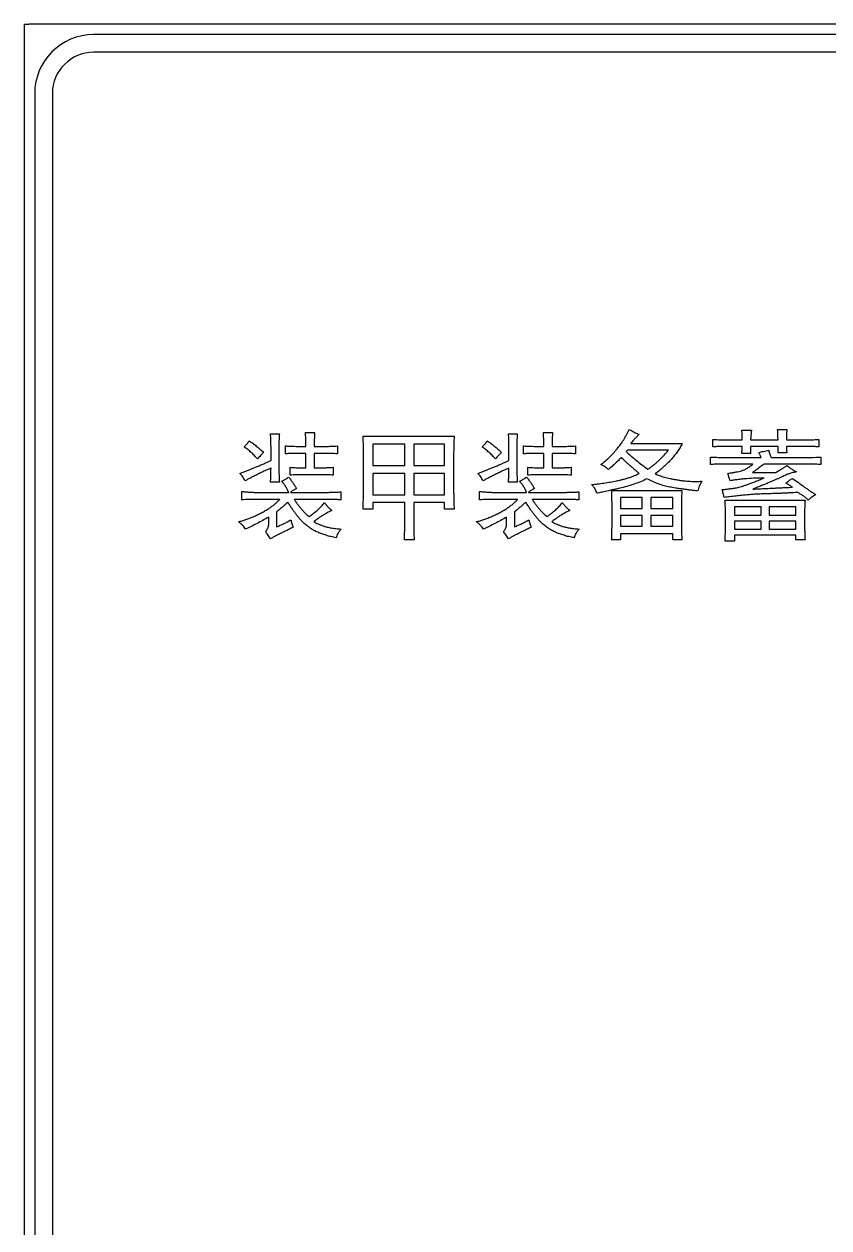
# Model space of a CAD drawing. Header units: millimetres. Extents: x 1359 to 3697, y -340 to 585.
# Drawn here: x 2707.5 to 2844.2, y 154.3 to 358.8 of the extents above; entities that cross this region are included whole.
import ezdxf

# ---------------------------------------------------------------- set-up
doc = ezdxf.new("R2010")
doc.units = ezdxf.units.MM

msp = doc.modelspace()

# ---------------------------------------------------------------- linework, layer by layer
at = {"color": 7, "linetype": 'Continuous', "lineweight": 25}
for p, q in [((2707.51, 358.83), (2707.51, -206.17)), ((2707.51, 358.83), (2708.31, 358.83)), ((3166.64, 358.83), (2708.38, 358.83))]:
    msp.add_line(p, q, dxfattribs=at)
at = {"color": 1, "linetype": 'Continuous', "lineweight": 25}
for p, q in [((3155.71, 357.03), (2719.31, 357.03)), ((3155.71, 354.03), (2719.31, 354.03)), ((2709.31, 347.03), (2709.31, -194.37)), ((2712.31, 347.03), (2712.31, -194.37)), ((2749.38, 289.2), (2750.88, 289.2)), ((2755.3, 289.44), (2756.88, 289.44)), ((2765.09, 288.81), (2780.56, 288.81)), ((2789.8, 289.2), (2791.3, 289.2)), ((2795.72, 289.44), (2797.3, 289.44)), ((2811.98, 289.13), (2811.35, 288.49)), ((2829.43, 289.84), (2831.09, 289.84)), ((2835.51, 289.92), (2837.09, 289.92)), ((2749.46, 284.7), (2749.46, 286.99)), ((2750.8, 286.99), (2750.8, 283.28)), ((2751.9, 285.81), (2751.9, 287.15)), ((2754.27, 287.07), (2755.38, 287.07)), ((2756.8, 287.07), (2758.85, 287.07)), ((2760.74, 287.15), (2760.74, 285.81)), ((2772.19, 287.47), (2766.74, 287.47)), ((2766.74, 287.47), (2766.74, 283.84)), ((2772.19, 283.84), (2772.19, 287.47)), ((2778.9, 287.47), (2773.69, 287.47)), ((2773.69, 287.47), (2773.69, 283.84)), ((2778.9, 283.84), (2778.9, 287.47)), ((2789.88, 284.7), (2789.88, 286.99)), ((2791.22, 286.99), (2791.22, 283.28)), ((2792.32, 285.81), (2792.32, 287.15)), ((2794.69, 287.07), (2795.8, 287.07)), ((2797.22, 287.07), (2799.27, 287.07)), ((2801.17, 287.15), (2801.17, 285.81)), ((2810.01, 286.44), (2809.77, 286.2)), ((2816.96, 286.44), (2810.01, 286.44)), ((2810.56, 287.55), (2819.32, 287.55)), ((2824.53, 286.99), (2824.53, 288.26)), ((2826.9, 288.18), (2829.51, 288.18)), ((2829.51, 287.07), (2826.9, 287.07)), ((2830.93, 288.18), (2835.59, 288.18)), ((2835.59, 287.07), (2830.93, 287.07)), ((2830.93, 287.07), (2830.93, 285.89)), ((2835.59, 285.97), (2835.59, 287.07)), ((2837.01, 288.18), (2840.17, 288.18)), ((2840.17, 287.07), (2837.01, 287.07)), ((2842.53, 288.26), (2842.53, 286.99)), ((2755.38, 285.89), (2754.27, 285.89)), ((2755.38, 283.44), (2755.38, 285.89)), ((2756.8, 285.89), (2756.8, 283.44)), ((2758.85, 285.89), (2756.8, 285.89)), ((2765.17, 279.73), (2765.17, 286.2)), ((2780.48, 286.05), (2780.48, 279.57)), ((2795.8, 285.89), (2794.69, 285.89)), ((2795.8, 283.44), (2795.8, 285.89)), ((2797.22, 285.89), (2797.22, 283.44)), ((2799.27, 285.89), (2797.22, 285.89)), ((2824.14, 283.99), (2824.14, 285.26)), ((2827.61, 285.18), (2832.74, 285.18)), ((2830.93, 285.89), (2829.43, 285.89)), ((2834.4, 285.18), (2839.46, 285.18)), ((2837.09, 285.97), (2835.59, 285.97)), ((2842.85, 285.26), (2842.85, 283.99)), ((2752.69, 282.18), (2752.69, 283.52)), ((2754.51, 283.44), (2755.38, 283.44)), ((2756.8, 283.44), (2758.3, 283.44)), ((2760.03, 283.52), (2760.03, 282.18)), ((2766.74, 283.84), (2772.19, 283.84)), ((2772.19, 282.49), (2766.74, 282.49)), ((2766.74, 282.49), (2766.74, 278.86)), ((2772.19, 278.86), (2772.19, 282.49)), ((2773.69, 283.84), (2778.9, 283.84)), ((2778.9, 282.49), (2773.69, 282.49)), ((2773.69, 282.49), (2773.69, 278.86)), ((2778.9, 278.86), (2778.9, 282.49)), ((2793.11, 282.18), (2793.11, 283.52)), ((2794.93, 283.44), (2795.8, 283.44)), ((2797.22, 283.44), (2798.72, 283.44)), ((2800.46, 283.52), (2800.46, 282.18)), ((2831.32, 284.07), (2827.61, 284.07)), ((2831.24, 282.65), (2835.19, 282.65)), ((2839.53, 284.07), (2833.22, 284.07)), ((2750.88, 280.99), (2749.38, 280.99)), ((2758.3, 282.26), (2754.67, 282.26)), ((2791.3, 280.99), (2789.8, 280.99)), ((2798.72, 282.26), (2795.09, 282.26)), ((2744.48, 277.99), (2744.48, 279.42)), ((2747.09, 279.26), (2752.46, 279.26)), ((2752.77, 279.26), (2758.61, 279.26)), ((2761.3, 279.34), (2761.3, 277.99)), ((2766.74, 278.86), (2772.19, 278.86)), ((2773.69, 278.86), (2778.9, 278.86)), ((2784.9, 277.99), (2784.9, 279.42)), ((2787.51, 279.26), (2792.88, 279.26)), ((2793.19, 279.26), (2799.03, 279.26)), ((2801.72, 279.34), (2801.72, 277.99)), ((2807.32, 279.57), (2819.24, 279.57)), ((2812.53, 278.39), (2808.82, 278.39)), ((2808.82, 278.39), (2808.82, 276.49)), ((2812.53, 276.49), (2812.53, 278.39)), ((2817.74, 278.39), (2813.96, 278.39)), ((2813.96, 278.39), (2813.96, 276.49)), ((2817.74, 276.49), (2817.74, 278.39)), ((2750.96, 278.07), (2747.09, 278.07)), ((2758.61, 278.07), (2753.4, 278.07)), ((2766.74, 276.42), (2765.09, 276.42)), ((2772.19, 277.52), (2766.74, 277.52)), ((2766.74, 277.52), (2766.74, 276.42)), ((2772.19, 274.36), (2772.19, 277.52)), ((2778.9, 277.52), (2773.69, 277.52)), ((2773.69, 277.52), (2773.69, 274.36)), ((2778.9, 276.42), (2778.9, 277.52)), ((2780.56, 276.42), (2778.9, 276.42)), ((2791.38, 278.07), (2787.51, 278.07)), ((2799.03, 278.07), (2793.82, 278.07)), ((2808.82, 276.49), (2812.53, 276.49)), ((2813.96, 276.49), (2817.74, 276.49)), ((2826.59, 277.92), (2840.17, 277.92)), ((2832.74, 276.81), (2828.17, 276.81)), ((2828.17, 276.81), (2828.17, 275.39)), ((2832.74, 275.39), (2832.74, 276.81)), ((2838.59, 276.81), (2834.09, 276.81)), ((2834.09, 276.81), (2834.09, 275.39)), ((2838.59, 275.39), (2838.59, 276.81)), ((2749.06, 273.73), (2749.06, 275.07)), ((2750.4, 275.94), (2750.4, 273.42)), ((2789.48, 273.73), (2789.48, 275.07)), ((2790.82, 275.94), (2790.82, 273.42)), ((2812.53, 275.31), (2808.82, 275.31)), ((2808.82, 275.31), (2808.82, 273.49)), ((2812.53, 273.49), (2812.53, 275.31)), ((2817.74, 275.31), (2813.96, 275.31)), ((2813.96, 275.31), (2813.96, 273.49)), ((2817.74, 273.49), (2817.74, 275.31)), ((2828.17, 275.39), (2832.74, 275.39)), ((2832.74, 274.36), (2828.17, 274.36)), ((2828.17, 274.36), (2828.17, 273.02)), ((2832.74, 273.02), (2832.74, 274.36)), ((2834.09, 275.39), (2838.59, 275.39)), ((2838.59, 274.36), (2834.09, 274.36)), ((2834.09, 274.36), (2834.09, 273.02)), ((2838.59, 273.02), (2838.59, 274.36)), ((2808.82, 273.49), (2812.53, 273.49)), ((2817.74, 272.23), (2808.82, 272.23)), ((2808.82, 272.23), (2808.82, 271.2)), ((2813.96, 273.49), (2817.74, 273.49)), ((2817.74, 271.2), (2817.74, 272.23)), ((2828.17, 273.02), (2832.74, 273.02)), ((2834.09, 273.02), (2838.59, 273.02)), ((2773.77, 271.2), (2772.11, 271.2)), ((2808.82, 271.2), (2807.32, 271.2)), ((2819.24, 271.2), (2817.74, 271.2)), ((2828.17, 270.97), (2826.59, 270.97)), ((2838.59, 271.99), (2828.17, 271.99)), ((2828.17, 271.99), (2828.17, 270.97)), ((2838.59, 271.2), (2838.59, 271.99)), ((2840.17, 271.2), (2838.59, 271.2))]:
    msp.add_line(p, q, dxfattribs=at)
for radius in [10, 7]:
    msp.add_arc((2719.31, 347.03), radius, 90, 180, dxfattribs=at)
for points, knots in [([(2749.46, 286.99), (2749.45, 287.19), (2749.45, 287.57), (2749.44, 288.13), (2749.41, 288.68), (2749.39, 289.03), (2749.38, 289.2)], [0, 0, 0, 0, 0.263015, 0.518172, 0.7629, 1, 1, 1, 1]), ([(2750.88, 289.2), (2750.86, 289.05), (2750.84, 288.72), (2750.82, 288.2), (2750.8, 287.62), (2750.8, 287.21), (2750.8, 286.99)], [0, 0, 0, 0, 0.21072, 0.446188, 0.710575, 1, 1, 1, 1]), ([(2755.38, 287.07), (2755.38, 287.29), (2755.37, 287.71), (2755.36, 288.32), (2755.34, 288.9), (2755.31, 289.26), (2755.3, 289.44)], [0, 0, 0, 0, 0.275107, 0.533006, 0.774995, 1, 1, 1, 1]), ([(2756.88, 289.44), (2756.87, 289.39), (2756.86, 289.29), (2756.84, 289.1), (2756.83, 288.87), (2756.82, 288.6), (2756.81, 288.28), (2756.8, 287.92), (2756.8, 287.51), (2756.8, 287.22), (2756.8, 287.07)], [0, 0, 0, 0, 0.059653, 0.137694, 0.235239, 0.35003, 0.484497, 0.63743, 0.810092, 1, 1, 1, 1]), ([(2765.17, 286.2), (2765.16, 286.65), (2765.16, 287.51), (2765.11, 288.38), (2765.09, 288.81)], [0, 0, 0, 0, 0.507066, 1, 1, 1, 1]), ([(2780.56, 288.81), (2780.54, 288.34), (2780.49, 287.42), (2780.49, 286.5), (2780.48, 286.05)], [0, 0, 0, 0, 0.507068, 1, 1, 1, 1]), ([(2789.88, 286.99), (2789.88, 287.19), (2789.87, 287.57), (2789.86, 288.13), (2789.84, 288.68), (2789.81, 289.03), (2789.8, 289.2)], [0, 0, 0, 0, 0.263015, 0.518172, 0.7629, 1, 1, 1, 1]), ([(2791.3, 289.2), (2791.28, 289.05), (2791.26, 288.72), (2791.24, 288.2), (2791.22, 287.62), (2791.22, 287.21), (2791.22, 286.99)], [0, 0, 0, 0, 0.21072, 0.446188, 0.710575, 1, 1, 1, 1]), ([(2795.8, 287.07), (2795.8, 287.29), (2795.79, 287.71), (2795.78, 288.32), (2795.76, 288.9), (2795.73, 289.26), (2795.72, 289.44)], [0, 0, 0, 0, 0.275107, 0.533006, 0.774995, 1, 1, 1, 1]), ([(2797.3, 289.44), (2797.29, 289.39), (2797.28, 289.29), (2797.26, 289.1), (2797.25, 288.87), (2797.24, 288.6), (2797.23, 288.28), (2797.22, 287.92), (2797.22, 287.51), (2797.22, 287.22), (2797.22, 287.07)], [0, 0, 0, 0, 0.059653, 0.137694, 0.235239, 0.35003, 0.484497, 0.63743, 0.810092, 1, 1, 1, 1]), ([(2805.51, 283.99), (2805.76, 284.19), (2806.26, 284.59), (2806.97, 285.24), (2807.63, 285.93), (2808.26, 286.65), (2808.84, 287.41), (2809.38, 288.21), (2809.88, 289.04), (2810.17, 289.62), (2810.32, 289.92)], [0, 0, 0, 0, 0.12549, 0.249935, 0.37373, 0.497578, 0.621905, 0.746601, 0.872612, 1, 1, 1, 1]), ([(2810.32, 289.92), (2810.46, 289.84), (2810.72, 289.68), (2811.13, 289.48), (2811.55, 289.29), (2811.84, 289.18), (2811.98, 289.13)], [0, 0, 0, 0, 0.250666, 0.499546, 0.749308, 1, 1, 1, 1]), ([(2811.35, 288.49), (2811.3, 288.44), (2811.2, 288.33), (2811.02, 288.12), (2810.8, 287.85), (2810.65, 287.65), (2810.56, 287.55)], [0, 0, 0, 0, 0.164377, 0.384439, 0.664272, 1, 1, 1, 1]), ([(2829.51, 288.18), (2829.51, 288.3), (2829.5, 288.56), (2829.49, 288.96), (2829.47, 289.39), (2829.44, 289.68), (2829.43, 289.84)], [0, 0, 0, 0, 0.223705, 0.463395, 0.722679, 1, 1, 1, 1]), ([(2831.09, 289.84), (2831.07, 289.74), (2831.05, 289.56), (2831.02, 289.3), (2830.99, 289.06), (2830.97, 288.84), (2830.95, 288.64), (2830.94, 288.47), (2830.93, 288.31), (2830.93, 288.22), (2830.93, 288.18)], [0, 0, 0, 0, 0.1717274, 0.3308254, 0.477319, 0.6079232, 0.7258149, 0.8314616, 0.9227734, 1, 1, 1, 1]), ([(2835.59, 288.18), (2835.59, 288.3), (2835.58, 288.57), (2835.57, 288.98), (2835.54, 289.43), (2835.52, 289.75), (2835.51, 289.92)], [0, 0, 0, 0, 0.215248, 0.454158, 0.715125, 1, 1, 1, 1]), ([(2837.09, 289.92), (2837.07, 289.73), (2837.05, 289.39), (2837.03, 288.92), (2837.01, 288.52), (2837.01, 288.28), (2837.01, 288.18)], [0, 0, 0, 0, 0.318453, 0.591196, 0.818361, 1, 1, 1, 1]), ([(2744.88, 286.99), (2744.98, 287.08), (2745.16, 287.25), (2745.4, 287.51), (2745.6, 287.76), (2745.7, 287.94), (2745.74, 288.02)], [0, 0, 0, 0, 0.295351, 0.557083, 0.791542, 1, 1, 1, 1]), ([(2747.17, 284.94), (2746.99, 285.13), (2746.65, 285.52), (2746.09, 286.05), (2745.5, 286.55), (2745.08, 286.85), (2744.88, 286.99)], [0, 0, 0, 0, 0.253046, 0.502597, 0.751675, 1, 1, 1, 1]), ([(2745.74, 288.02), (2745.95, 287.88), (2746.36, 287.6), (2746.96, 287.13), (2747.58, 286.61), (2747.99, 286.24), (2748.19, 286.05)], [0, 0, 0, 0, 0.231443, 0.475801, 0.731659, 1, 1, 1, 1]), ([(2751.9, 287.15), (2752.12, 287.14), (2752.54, 287.12), (2753.15, 287.09), (2753.73, 287.08), (2754.09, 287.07), (2754.27, 287.07)], [0, 0, 0, 0, 0.27552, 0.533558, 0.775448, 1, 1, 1, 1]), ([(2758.85, 287.07), (2758.98, 287.07), (2759.25, 287.08), (2759.7, 287.09), (2760.2, 287.12), (2760.56, 287.14), (2760.74, 287.15)], [0, 0, 0, 0, 0.203521, 0.436437, 0.703426, 1, 1, 1, 1]), ([(2785.3, 286.99), (2785.4, 287.08), (2785.58, 287.25), (2785.82, 287.51), (2786.02, 287.76), (2786.12, 287.94), (2786.17, 288.02)], [0, 0, 0, 0, 0.295351, 0.557083, 0.791542, 1, 1, 1, 1]), ([(2787.59, 284.94), (2787.41, 285.13), (2787.07, 285.52), (2786.51, 286.05), (2785.92, 286.55), (2785.51, 286.85), (2785.3, 286.99)], [0, 0, 0, 0, 0.253046, 0.502597, 0.751675, 1, 1, 1, 1]), ([(2786.17, 288.02), (2786.37, 287.88), (2786.78, 287.6), (2787.38, 287.13), (2788, 286.61), (2788.41, 286.24), (2788.61, 286.05)], [0, 0, 0, 0, 0.231443, 0.475801, 0.731659, 1, 1, 1, 1]), ([(2792.32, 287.15), (2792.54, 287.14), (2792.96, 287.12), (2793.57, 287.09), (2794.15, 287.08), (2794.51, 287.07), (2794.69, 287.07)], [0, 0, 0, 0, 0.27552, 0.533558, 0.775448, 1, 1, 1, 1]), ([(2799.27, 287.07), (2799.4, 287.07), (2799.68, 287.08), (2800.12, 287.09), (2800.62, 287.12), (2800.98, 287.14), (2801.17, 287.15)], [0, 0, 0, 0, 0.203521, 0.436437, 0.703426, 1, 1, 1, 1]), ([(2813.48, 283.2), (2813.62, 283.29), (2813.91, 283.48), (2814.33, 283.8), (2814.76, 284.14), (2815.19, 284.53), (2815.63, 284.95), (2816.07, 285.41), (2816.52, 285.91), (2816.81, 286.26), (2816.96, 286.44)], [0, 0, 0, 0, 0.104936, 0.214944, 0.330442, 0.45159, 0.57952, 0.713093, 0.853338, 1, 1, 1, 1]), ([(2819.32, 287.55), (2819.2, 287.32), (2818.95, 286.87), (2818.51, 286.2), (2818.01, 285.54), (2817.47, 284.89), (2816.87, 284.24), (2816.21, 283.62), (2815.51, 283), (2815, 282.61), (2814.74, 282.42)], [0, 0, 0, 0, 0.11128, 0.225812, 0.344253, 0.467063, 0.593901, 0.724863, 0.860012, 1, 1, 1, 1]), ([(2824.53, 288.26), (2824.74, 288.24), (2825.15, 288.22), (2825.75, 288.2), (2826.33, 288.18), (2826.72, 288.18), (2826.9, 288.18)], [0, 0, 0, 0, 0.263196, 0.516298, 0.763116, 1, 1, 1, 1]), ([(2826.9, 287.07), (2826.72, 287.07), (2826.33, 287.07), (2825.75, 287.05), (2825.15, 287.03), (2824.74, 287.01), (2824.53, 286.99)], [0, 0, 0, 0, 0.236884, 0.483702, 0.736804, 1, 1, 1, 1]), ([(2829.43, 285.89), (2829.45, 286.09), (2829.5, 286.49), (2829.5, 286.88), (2829.51, 287.07)], [0, 0, 0, 0, 0.517028, 1, 1, 1, 1]), ([(2832.35, 286.05), (2832.47, 286.07), (2832.73, 286.13), (2833.13, 286.23), (2833.56, 286.33), (2833.85, 286.4), (2834.01, 286.44)], [0, 0, 0, 0, 0.223498, 0.463201, 0.722454, 1, 1, 1, 1]), ([(2834.01, 286.44), (2834.03, 286.32), (2834.09, 286.08), (2834.18, 285.74), (2834.28, 285.44), (2834.36, 285.26), (2834.4, 285.18)], [0, 0, 0, 0, 0.289236, 0.552303, 0.787873, 1, 1, 1, 1]), ([(2837.01, 287.07), (2837.01, 287), (2837.01, 286.84), (2837.03, 286.59), (2837.05, 286.29), (2837.07, 286.08), (2837.09, 285.97)], [0, 0, 0, 0, 0.195265, 0.427763, 0.695011, 1, 1, 1, 1]), ([(2840.17, 288.18), (2840.35, 288.18), (2840.73, 288.18), (2841.32, 288.2), (2841.92, 288.22), (2842.33, 288.24), (2842.53, 288.26)], [0, 0, 0, 0, 0.2368843, 0.4824692, 0.736804, 1, 1, 1, 1]), ([(2842.53, 286.99), (2842.33, 287.01), (2841.92, 287.03), (2841.32, 287.05), (2840.73, 287.07), (2840.35, 287.07), (2840.17, 287.07)], [0, 0, 0, 0, 0.263196, 0.517531, 0.763116, 1, 1, 1, 1]), ([(2744.17, 282.49), (2744.66, 282.68), (2745.64, 283.05), (2746.84, 283.53), (2747.75, 283.92), (2748.37, 284.19), (2748.94, 284.45), (2749.29, 284.62), (2749.46, 284.7)], [0, 0, 0, 0, 0.2759199, 0.546969, 0.6760369, 0.7942686, 0.9024109, 1, 1, 1, 1]), ([(2748.19, 286.05), (2748.01, 285.86), (2747.66, 285.51), (2747.33, 285.13), (2747.17, 284.94)], [0, 0, 0, 0, 0.508571, 1, 1, 1, 1]), ([(2754.27, 285.89), (2754.09, 285.89), (2753.73, 285.88), (2753.15, 285.87), (2752.54, 285.85), (2752.12, 285.82), (2751.9, 285.81)], [0, 0, 0, 0, 0.224552, 0.466442, 0.72448, 1, 1, 1, 1]), ([(2760.74, 285.81), (2760.56, 285.82), (2760.2, 285.85), (2759.7, 285.87), (2759.25, 285.88), (2758.98, 285.89), (2758.85, 285.89)], [0, 0, 0, 0, 0.296574, 0.563563, 0.796479, 1, 1, 1, 1]), ([(2784.59, 282.49), (2785.08, 282.68), (2786.06, 283.05), (2787.26, 283.53), (2788.17, 283.92), (2788.79, 284.19), (2789.36, 284.45), (2789.71, 284.62), (2789.88, 284.7)], [0, 0, 0, 0, 0.2759199, 0.546969, 0.6760369, 0.7942686, 0.9024109, 1, 1, 1, 1]), ([(2788.61, 286.05), (2788.43, 285.86), (2788.08, 285.51), (2787.75, 285.13), (2787.59, 284.94)], [0, 0, 0, 0, 0.508571, 1, 1, 1, 1]), ([(2794.69, 285.89), (2794.51, 285.89), (2794.15, 285.88), (2793.57, 285.87), (2792.96, 285.85), (2792.54, 285.82), (2792.32, 285.81)], [0, 0, 0, 0, 0.224552, 0.466442, 0.72448, 1, 1, 1, 1]), ([(2801.17, 285.81), (2800.98, 285.82), (2800.62, 285.85), (2800.12, 285.87), (2799.68, 285.88), (2799.4, 285.89), (2799.27, 285.89)], [0, 0, 0, 0, 0.296574, 0.563563, 0.796479, 1, 1, 1, 1]), ([(2808.98, 285.18), (2808.82, 285.02), (2808.48, 284.68), (2807.95, 284.18), (2807.37, 283.66), (2806.98, 283.31), (2806.77, 283.13)], [0, 0, 0, 0, 0.228906, 0.471598, 0.728849, 1, 1, 1, 1]), ([(2811.98, 282.49), (2811.83, 282.62), (2811.54, 282.86), (2811.12, 283.22), (2810.71, 283.57), (2810.33, 283.91), (2809.96, 284.24), (2809.62, 284.56), (2809.29, 284.87), (2809.08, 285.08), (2808.98, 285.18)], [0, 0, 0, 0, 0.143822, 0.281885, 0.414673, 0.542269, 0.664621, 0.781756, 0.893201, 1, 1, 1, 1]), ([(2809.77, 286.2), (2810.05, 285.94), (2810.62, 285.41), (2811.53, 284.66), (2812.48, 283.91), (2813.14, 283.44), (2813.48, 283.2)], [0, 0, 0, 0, 0.242231, 0.489066, 0.74159, 1, 1, 1, 1]), ([(2824.14, 285.26), (2824.42, 285.24), (2824.98, 285.22), (2825.84, 285.2), (2826.72, 285.18), (2827.31, 285.18), (2827.61, 285.18)], [0, 0, 0, 0, 0.241711, 0.488351, 0.741666, 1, 1, 1, 1]), ([(2832.74, 285.18), (2832.7, 285.26), (2832.6, 285.43), (2832.49, 285.66), (2832.41, 285.86), (2832.37, 285.99), (2832.35, 286.05)], [0, 0, 0, 0, 0.310651, 0.582784, 0.810473, 1, 1, 1, 1]), ([(2839.46, 285.18), (2840.01, 285.18), (2841.15, 285.19), (2842.28, 285.23), (2842.85, 285.26)], [0, 0, 0, 0, 0.494275, 1, 1, 1, 1]), ([(2745.03, 281.23), (2744.98, 281.35), (2744.87, 281.58), (2744.67, 281.91), (2744.43, 282.21), (2744.25, 282.4), (2744.17, 282.49)], [0, 0, 0, 0, 0.2503054, 0.4998906, 0.7488332, 1, 1, 1, 1]), ([(2749.46, 283.36), (2749.28, 283.29), (2748.92, 283.15), (2748.37, 282.91), (2747.79, 282.63), (2747.21, 282.34), (2746.62, 282.03), (2746.06, 281.75), (2745.54, 281.48), (2745.2, 281.31), (2745.03, 281.23)], [0, 0, 0, 0, 0.1156639, 0.2377978, 0.366982, 0.5035955, 0.640218, 0.7677795, 0.8881529, 1, 1, 1, 1]), ([(2749.38, 280.99), (2749.39, 281.21), (2749.41, 281.63), (2749.44, 282.24), (2749.45, 282.82), (2749.45, 283.18), (2749.46, 283.36)], [0, 0, 0, 0, 0.27552, 0.533558, 0.775448, 1, 1, 1, 1]), ([(2750.8, 283.28), (2750.8, 283.11), (2750.8, 282.75), (2750.82, 282.19), (2750.84, 281.6), (2750.86, 281.2), (2750.88, 280.99)], [0, 0, 0, 0, 0.231006, 0.473568, 0.730287, 1, 1, 1, 1]), ([(2752.69, 283.52), (2752.83, 283.51), (2753.11, 283.48), (2753.55, 283.46), (2754.02, 283.44), (2754.34, 283.44), (2754.51, 283.44)], [0, 0, 0, 0, 0.225973, 0.467544, 0.726588, 1, 1, 1, 1]), ([(2758.3, 283.44), (2758.4, 283.44), (2758.64, 283.45), (2759.03, 283.46), (2759.51, 283.49), (2759.85, 283.51), (2760.03, 283.52)], [0, 0, 0, 0, 0.181639, 0.408804, 0.681547, 1, 1, 1, 1]), ([(2785.46, 281.23), (2785.4, 281.35), (2785.29, 281.58), (2785.09, 281.91), (2784.85, 282.21), (2784.68, 282.4), (2784.59, 282.49)], [0, 0, 0, 0, 0.2503054, 0.4998906, 0.7488332, 1, 1, 1, 1]), ([(2789.88, 283.36), (2789.7, 283.29), (2789.34, 283.15), (2788.79, 282.91), (2788.22, 282.63), (2787.63, 282.34), (2787.05, 282.03), (2786.48, 281.75), (2785.96, 281.48), (2785.62, 281.31), (2785.46, 281.23)], [0, 0, 0, 0, 0.1156639, 0.2377978, 0.366982, 0.5035955, 0.640218, 0.7677795, 0.8881529, 1, 1, 1, 1]), ([(2789.8, 280.99), (2789.81, 281.21), (2789.83, 281.63), (2789.86, 282.24), (2789.87, 282.82), (2789.87, 283.18), (2789.88, 283.36)], [0, 0, 0, 0, 0.27552, 0.533558, 0.775448, 1, 1, 1, 1]), ([(2791.22, 283.28), (2791.22, 283.11), (2791.22, 282.75), (2791.24, 282.19), (2791.26, 281.6), (2791.28, 281.2), (2791.3, 280.99)], [0, 0, 0, 0, 0.231006, 0.473568, 0.730287, 1, 1, 1, 1]), ([(2793.11, 283.52), (2793.25, 283.51), (2793.53, 283.48), (2793.97, 283.46), (2794.44, 283.44), (2794.76, 283.44), (2794.93, 283.44)], [0, 0, 0, 0, 0.225973, 0.467544, 0.726588, 1, 1, 1, 1]), ([(2798.72, 283.44), (2798.82, 283.44), (2799.06, 283.45), (2799.46, 283.46), (2799.93, 283.49), (2800.27, 283.51), (2800.46, 283.52)], [0, 0, 0, 0, 0.181639, 0.408804, 0.681547, 1, 1, 1, 1]), ([(2803.93, 280.6), (2804.27, 280.63), (2804.95, 280.69), (2806.01, 280.83), (2807.11, 281.01), (2808.04, 281.19), (2808.79, 281.35), (2809.33, 281.48), (2809.84, 281.63), (2810.33, 281.78), (2810.78, 281.94), (2811.21, 282.11), (2811.61, 282.29), (2811.86, 282.43), (2811.98, 282.49)], [0, 0, 0, 0, 0.121793, 0.249342, 0.383165, 0.52297, 0.592706, 0.659679, 0.723186, 0.783965, 0.842195, 0.897518, 0.950028, 1, 1, 1, 1]), ([(2806.77, 283.13), (2806.66, 283.22), (2806.44, 283.41), (2806.11, 283.65), (2805.81, 283.85), (2805.6, 283.95), (2805.51, 283.99)], [0, 0, 0, 0, 0.293931, 0.557714, 0.791786, 1, 1, 1, 1]), ([(2814.74, 282.42), (2814.86, 282.36), (2815.08, 282.25), (2815.46, 282.11), (2815.86, 281.97), (2816.3, 281.84), (2816.78, 281.71), (2817.29, 281.6), (2817.84, 281.49), (2818.42, 281.39), (2819, 281.3), (2819.58, 281.22), (2820.13, 281.17), (2820.67, 281.13), (2821.19, 281.11), (2821.69, 281.11), (2822.17, 281.11), (2822.49, 281.14), (2822.64, 281.15)], [0, 0, 0, 0, 0.045575, 0.094717, 0.148027, 0.205146, 0.266166, 0.331243, 0.400774, 0.474379, 0.548823, 0.620452, 0.689674, 0.756182, 0.820759, 0.882751, 0.942584, 1, 1, 1, 1]), ([(2827.61, 284.07), (2827.31, 284.07), (2826.72, 284.07), (2825.84, 284.05), (2824.98, 284.03), (2824.42, 284.01), (2824.14, 283.99)], [0, 0, 0, 0, 0.258334, 0.511649, 0.758289, 1, 1, 1, 1]), ([(2827.06, 282.49), (2827.25, 282.52), (2827.63, 282.58), (2828.19, 282.67), (2828.72, 282.77), (2829.15, 282.86), (2829.49, 282.96), (2829.74, 283.05), (2830, 283.16), (2830.25, 283.3), (2830.52, 283.46), (2830.79, 283.64), (2831.05, 283.85), (2831.23, 284), (2831.32, 284.07)], [0, 0, 0, 0, 0.126287, 0.247882, 0.364843, 0.47676, 0.532499, 0.590408, 0.651152, 0.714112, 0.780349, 0.850362, 0.923316, 1, 1, 1, 1]), ([(2827.46, 281.23), (2827.42, 281.35), (2827.34, 281.57), (2827.24, 281.9), (2827.15, 282.2), (2827.09, 282.4), (2827.06, 282.49)], [0, 0, 0, 0, 0.274567, 0.53381, 0.774208, 1, 1, 1, 1]), ([(2833.22, 284.07), (2833.1, 283.99), (2832.89, 283.82), (2832.57, 283.58), (2832.29, 283.36), (2832.02, 283.17), (2831.79, 283), (2831.59, 282.87), (2831.41, 282.75), (2831.3, 282.68), (2831.24, 282.65)], [0, 0, 0, 0, 0.177365, 0.339345, 0.48786, 0.619578, 0.736631, 0.839609, 0.927258, 1, 1, 1, 1]), ([(2838.74, 282.73), (2838.6, 282.7), (2838.32, 282.65), (2837.93, 282.57), (2837.61, 282.48), (2837.32, 282.38), (2837.05, 282.26), (2836.75, 282.12), (2836.4, 281.96), (2836.01, 281.78), (2835.58, 281.58), (2835.1, 281.36), (2834.59, 281.14), (2834.03, 280.91), (2833.43, 280.66), (2832.78, 280.4), (2832.07, 280.11), (2831.58, 279.91), (2831.32, 279.81)], [0, 0, 0, 0, 0.056531, 0.105963, 0.148215, 0.18362, 0.219016, 0.260276, 0.308225, 0.362383, 0.422442, 0.487433, 0.557216, 0.632141, 0.713172, 0.801605, 0.897101, 1, 1, 1, 1]), ([(2835.19, 282.65), (2835.31, 282.71), (2835.52, 282.84), (2835.83, 283.02), (2836.12, 283.18), (2836.37, 283.33), (2836.59, 283.48), (2836.78, 283.61), (2836.95, 283.72), (2837.04, 283.8), (2837.09, 283.84)], [0, 0, 0, 0, 0.173829, 0.335493, 0.481446, 0.612826, 0.731038, 0.834734, 0.923639, 1, 1, 1, 1]), ([(2837.09, 283.84), (2837.19, 283.75), (2837.41, 283.57), (2837.79, 283.31), (2838.24, 283.02), (2838.57, 282.83), (2838.74, 282.73)], [0, 0, 0, 0, 0.198232, 0.430815, 0.698359, 1, 1, 1, 1]), ([(2842.85, 283.99), (2842.56, 284.01), (2842, 284.03), (2841.16, 284.05), (2840.34, 284.07), (2839.8, 284.07), (2839.53, 284.07)], [0, 0, 0, 0, 0.259382, 0.512475, 0.759339, 1, 1, 1, 1]), ([(2751.27, 281.15), (2751.48, 281.26), (2751.89, 281.47), (2752.27, 281.73), (2752.46, 281.86)], [0, 0, 0, 0, 0.504714, 1, 1, 1, 1]), ([(2752.46, 279.26), (2752.37, 279.44), (2752.21, 279.79), (2751.93, 280.28), (2751.62, 280.74), (2751.39, 281.02), (2751.27, 281.15)], [0, 0, 0, 0, 0.262322, 0.515609, 0.761055, 1, 1, 1, 1]), ([(2752.46, 281.86), (2752.58, 281.69), (2752.83, 281.36), (2753.18, 280.87), (2753.5, 280.38), (2753.7, 280.05), (2753.8, 279.89)], [0, 0, 0, 0, 0.265918, 0.520678, 0.764833, 1, 1, 1, 1]), ([(2754.67, 282.26), (2754.34, 282.25), (2753.68, 282.25), (2753.03, 282.2), (2752.69, 282.18)], [0, 0, 0, 0, 0.490005, 1, 1, 1, 1]), ([(2760.03, 282.18), (2759.85, 282.19), (2759.51, 282.21), (2759.03, 282.24), (2758.64, 282.25), (2758.4, 282.26), (2758.3, 282.26)], [0, 0, 0, 0, 0.318453, 0.591196, 0.818361, 1, 1, 1, 1]), ([(2791.69, 281.15), (2791.9, 281.26), (2792.31, 281.47), (2792.69, 281.73), (2792.88, 281.86)], [0, 0, 0, 0, 0.504714, 1, 1, 1, 1]), ([(2792.88, 279.26), (2792.8, 279.44), (2792.64, 279.79), (2792.35, 280.28), (2792.04, 280.74), (2791.81, 281.02), (2791.69, 281.15)], [0, 0, 0, 0, 0.262322, 0.515609, 0.761055, 1, 1, 1, 1]), ([(2792.88, 281.86), (2793, 281.69), (2793.25, 281.36), (2793.61, 280.87), (2793.93, 280.38), (2794.12, 280.05), (2794.22, 279.89)], [0, 0, 0, 0, 0.265918, 0.520678, 0.764833, 1, 1, 1, 1]), ([(2795.09, 282.26), (2794.76, 282.25), (2794.11, 282.25), (2793.45, 282.2), (2793.11, 282.18)], [0, 0, 0, 0, 0.490005, 1, 1, 1, 1]), ([(2800.46, 282.18), (2800.27, 282.19), (2799.93, 282.21), (2799.46, 282.24), (2799.06, 282.25), (2798.82, 282.26), (2798.72, 282.26)], [0, 0, 0, 0, 0.3184531, 0.5911963, 0.8183614, 1, 1, 1, 1]), ([(2804.8, 279.1), (2804.76, 279.22), (2804.69, 279.47), (2804.5, 279.85), (2804.25, 280.23), (2804.04, 280.47), (2803.93, 280.6)], [0, 0, 0, 0, 0.215479, 0.451484, 0.711779, 1, 1, 1, 1]), ([(2813.32, 281.55), (2812.95, 281.38), (2812.21, 281.05), (2811.07, 280.63), (2809.9, 280.26), (2808.91, 280.01), (2808.13, 279.83), (2807.57, 279.71), (2807.04, 279.59), (2806.53, 279.47), (2806.06, 279.37), (2805.61, 279.27), (2805.2, 279.18), (2804.93, 279.13), (2804.8, 279.1)], [0, 0, 0, 0, 0.136825, 0.273949, 0.411436, 0.549647, 0.617448, 0.682145, 0.743169, 0.801161, 0.85605, 0.907195, 0.955308, 1, 1, 1, 1]), ([(2821.93, 279.49), (2821.7, 279.52), (2821.24, 279.57), (2820.58, 279.65), (2819.94, 279.74), (2819.33, 279.82), (2818.76, 279.9), (2818.21, 279.98), (2817.69, 280.07), (2817.03, 280.19), (2816.23, 280.37), (2815.26, 280.68), (2814.29, 281.07), (2813.65, 281.39), (2813.32, 281.55)], [0, 0, 0, 0, 0.07863, 0.154038, 0.225864, 0.29476, 0.360127, 0.422572, 0.481505, 0.537204, 0.647016, 0.760285, 0.877692, 1, 1, 1, 1]), ([(2822.64, 281.15), (2822.56, 281.02), (2822.41, 280.76), (2822.22, 280.35), (2822.06, 279.92), (2821.97, 279.64), (2821.93, 279.49)], [0, 0, 0, 0, 0.2532272, 0.5033977, 0.7510386, 1, 1, 1, 1]), ([(2826.11, 279.73), (2826.25, 279.74), (2826.52, 279.77), (2826.91, 279.81), (2827.26, 279.85), (2827.58, 279.89), (2827.87, 279.93), (2828.13, 279.96), (2828.36, 280.01), (2828.62, 280.06), (2828.96, 280.14), (2829.39, 280.26), (2829.87, 280.42), (2830.3, 280.57), (2830.67, 280.7), (2830.97, 280.82), (2831.3, 280.94), (2831.65, 281.08), (2832.01, 281.22), (2832.4, 281.37), (2832.8, 281.53), (2833.08, 281.65), (2833.22, 281.7)], [0, 0, 0, 0, 0.056639, 0.108924, 0.156939, 0.200601, 0.240015, 0.27547, 0.30632, 0.332836, 0.385611, 0.445876, 0.51344, 0.588858, 0.629878, 0.673662, 0.720813, 0.770737, 0.823661, 0.87922, 0.938292, 1, 1, 1, 1]), ([(2833.22, 281.7), (2832.74, 281.7), (2831.76, 281.69), (2830.54, 281.61), (2829.56, 281.52), (2828.84, 281.44), (2828.14, 281.35), (2827.68, 281.27), (2827.46, 281.23)], [0, 0, 0, 0, 0.249052, 0.505099, 0.633409, 0.758905, 0.880763, 1, 1, 1, 1]), ([(2836.93, 280.84), (2837.11, 280.99), (2837.46, 281.28), (2837.85, 281.51), (2838.03, 281.63)], [0, 0, 0, 0, 0.517475, 1, 1, 1, 1]), ([(2838.03, 280.13), (2837.85, 280.25), (2837.49, 280.5), (2837.11, 280.73), (2836.93, 280.84)], [0, 0, 0, 0, 0.507817, 1, 1, 1, 1]), ([(2838.03, 281.63), (2838.38, 281.39), (2839.07, 280.91), (2839.91, 280.29), (2840.58, 279.81), (2841.06, 279.47), (2841.53, 279.16), (2841.83, 278.96), (2841.98, 278.86)], [0, 0, 0, 0, 0.260072, 0.522959, 0.651616, 0.773649, 0.889935, 1, 1, 1, 1]), ([(2744.48, 279.42), (2744.7, 279.39), (2745.14, 279.34), (2745.8, 279.3), (2746.45, 279.26), (2746.87, 279.26), (2747.09, 279.26)], [0, 0, 0, 0, 0.256694, 0.508138, 0.75589, 1, 1, 1, 1]), ([(2753.8, 279.89), (2753.69, 279.84), (2753.48, 279.74), (2753.2, 279.58), (2752.96, 279.43), (2752.83, 279.31), (2752.77, 279.26)], [0, 0, 0, 0, 0.302421, 0.568393, 0.801462, 1, 1, 1, 1]), ([(2758.61, 279.26), (2758.82, 279.26), (2759.24, 279.26), (2759.89, 279.28), (2760.58, 279.3), (2761.05, 279.32), (2761.3, 279.34)], [0, 0, 0, 0, 0.227558, 0.470409, 0.7275, 1, 1, 1, 1]), ([(2765.09, 276.42), (2765.1, 276.7), (2765.12, 277.27), (2765.15, 278.11), (2765.16, 278.93), (2765.16, 279.46), (2765.17, 279.73)], [0, 0, 0, 0, 0.259382, 0.512475, 0.759339, 1, 1, 1, 1]), ([(2780.48, 279.57), (2780.48, 279.32), (2780.49, 278.81), (2780.5, 278.03), (2780.52, 277.23), (2780.55, 276.69), (2780.56, 276.42)], [0, 0, 0, 0, 0.2406524, 0.4868945, 0.7406057, 1, 1, 1, 1]), ([(2784.9, 279.42), (2785.12, 279.39), (2785.56, 279.34), (2786.22, 279.3), (2786.87, 279.26), (2787.3, 279.26), (2787.51, 279.26)], [0, 0, 0, 0, 0.256694, 0.508138, 0.75589, 1, 1, 1, 1]), ([(2794.22, 279.89), (2794.11, 279.84), (2793.9, 279.74), (2793.62, 279.58), (2793.38, 279.43), (2793.25, 279.31), (2793.19, 279.26)], [0, 0, 0, 0, 0.302421, 0.568393, 0.801462, 1, 1, 1, 1]), ([(2799.03, 279.26), (2799.24, 279.26), (2799.66, 279.26), (2800.31, 279.28), (2801, 279.3), (2801.47, 279.32), (2801.72, 279.34)], [0, 0, 0, 0, 0.227558, 0.470409, 0.7275, 1, 1, 1, 1]), ([(2807.4, 275.39), (2807.4, 275.61), (2807.4, 276.04), (2807.4, 276.67), (2807.39, 277.26), (2807.38, 277.8), (2807.37, 278.3), (2807.36, 278.76), (2807.34, 279.18), (2807.33, 279.45), (2807.32, 279.57)], [0, 0, 0, 0, 0.159983, 0.310191, 0.449921, 0.57988, 0.700074, 0.809792, 0.909781, 1, 1, 1, 1]), ([(2819.24, 279.57), (2819.24, 279.45), (2819.23, 279.18), (2819.21, 278.76), (2819.2, 278.3), (2819.19, 277.8), (2819.18, 277.26), (2819.17, 276.67), (2819.16, 276.04), (2819.17, 275.61), (2819.17, 275.39)], [0, 0, 0, 0, 0.090219, 0.190208, 0.299926, 0.42012, 0.550079, 0.689809, 0.840017, 1, 1, 1, 1]), ([(2826.43, 278.39), (2826.38, 278.62), (2826.28, 279.07), (2826.17, 279.51), (2826.11, 279.73)], [0, 0, 0, 0, 0.513418, 1, 1, 1, 1]), ([(2838.98, 279.26), (2838.82, 279.24), (2838.49, 279.22), (2837.96, 279.18), (2837.39, 279.15), (2836.76, 279.12), (2836.09, 279.09), (2835.38, 279.06), (2834.61, 279.04), (2833.8, 279.02), (2832.95, 279), (2832.08, 278.95), (2831.19, 278.9), (2830.28, 278.83), (2829.35, 278.74), (2828.39, 278.63), (2827.42, 278.52), (2826.76, 278.43), (2826.43, 278.39)], [0, 0, 0, 0, 0.037977, 0.079876, 0.125714, 0.175239, 0.228475, 0.285416, 0.346295, 0.411114, 0.478731, 0.547799, 0.618773, 0.69145, 0.765866, 0.842246, 0.920115, 1, 1, 1, 1]), ([(2831.32, 279.81), (2831.69, 279.83), (2832.4, 279.86), (2833.43, 279.92), (2834.39, 279.96), (2835.27, 280.01), (2836.07, 280.04), (2836.79, 280.08), (2837.44, 280.1), (2837.84, 280.12), (2838.03, 280.13)], [0, 0, 0, 0, 0.1647303, 0.3185714, 0.460632, 0.5913686, 0.71074, 0.8183521, 0.9150558, 1, 1, 1, 1]), ([(2840.72, 277.92), (2840.61, 278.04), (2840.39, 278.3), (2839.96, 278.6), (2839.48, 278.9), (2839.16, 279.13), (2838.98, 279.26)], [0, 0, 0, 0, 0.2281132, 0.4574237, 0.7102767, 1, 1, 1, 1]), ([(2841.98, 278.86), (2841.87, 278.79), (2841.64, 278.66), (2841.31, 278.44), (2841, 278.18), (2840.81, 278), (2840.72, 277.92)], [0, 0, 0, 0, 0.254234, 0.505148, 0.753111, 1, 1, 1, 1]), ([(2743.93, 274.28), (2744.13, 274.33), (2744.56, 274.43), (2745.21, 274.63), (2745.9, 274.89), (2746.62, 275.19), (2747.33, 275.52), (2748.01, 275.87), (2748.63, 276.23), (2749.21, 276.6), (2749.73, 276.97), (2750.19, 277.34), (2750.6, 277.7), (2750.84, 277.95), (2750.96, 278.07)], [0, 0, 0, 0, 0.077723, 0.162042, 0.253012, 0.351081, 0.450257, 0.544404, 0.633989, 0.718566, 0.798154, 0.871244, 0.938614, 1, 1, 1, 1]), ([(2747.09, 278.07), (2746.66, 278.07), (2745.79, 278.06), (2744.92, 278.02), (2744.48, 277.99)], [0, 0, 0, 0, 0.492492, 1, 1, 1, 1]), ([(2752.3, 277.6), (2752.17, 277.47), (2751.9, 277.21), (2751.45, 276.81), (2750.95, 276.38), (2750.59, 276.09), (2750.4, 275.94)], [0, 0, 0, 0, 0.2126447, 0.4494195, 0.7120797, 1, 1, 1, 1]), ([(2760.51, 271.52), (2760.21, 271.59), (2759.65, 271.72), (2758.84, 271.95), (2758.09, 272.19), (2757.39, 272.46), (2756.74, 272.77), (2756.11, 273.15), (2755.51, 273.61), (2755.03, 274.04), (2754.64, 274.43), (2754.34, 274.76), (2754.02, 275.14), (2753.7, 275.56), (2753.36, 276.01), (2753.02, 276.5), (2752.66, 277.04), (2752.42, 277.41), (2752.3, 277.6)], [0, 0, 0, 0, 0.084959, 0.164264, 0.238514, 0.307449, 0.374748, 0.443281, 0.514161, 0.587557, 0.626725, 0.669455, 0.715431, 0.765101, 0.81829, 0.875251, 0.935787, 1, 1, 1, 1]), ([(2753.4, 278.07), (2753.52, 277.9), (2753.74, 277.57), (2754.08, 277.1), (2754.41, 276.67), (2754.73, 276.29), (2755.04, 275.94), (2755.35, 275.64), (2755.64, 275.37), (2755.83, 275.22), (2755.93, 275.15)], [0, 0, 0, 0, 0.159897, 0.309429, 0.44855, 0.578029, 0.697557, 0.807322, 0.9082, 1, 1, 1, 1]), ([(2755.93, 275.15), (2756.18, 275.34), (2756.69, 275.7), (2757.28, 276.19), (2757.71, 276.59), (2758.01, 276.89), (2758.29, 277.2), (2758.45, 277.42), (2758.53, 277.52)], [0, 0, 0, 0, 0.2673374, 0.5252139, 0.6492952, 0.7697847, 0.8869696, 1, 1, 1, 1]), ([(2759.8, 276.18), (2759.72, 276.15), (2759.56, 276.09), (2759.29, 275.96), (2758.97, 275.79), (2758.61, 275.58), (2758.21, 275.32), (2757.75, 275.01), (2757.25, 274.66), (2756.9, 274.41), (2756.72, 274.28)], [0, 0, 0, 0, 0.0653258, 0.1465036, 0.2453779, 0.3607403, 0.494543, 0.6457625, 0.8137928, 1, 1, 1, 1]), ([(2758.53, 277.52), (2758.63, 277.39), (2758.81, 277.14), (2759.12, 276.79), (2759.45, 276.47), (2759.68, 276.27), (2759.8, 276.18)], [0, 0, 0, 0, 0.25737, 0.508408, 0.755478, 1, 1, 1, 1]), ([(2761.3, 277.99), (2761.06, 278.01), (2760.6, 278.03), (2759.92, 278.05), (2759.26, 278.07), (2758.83, 278.07), (2758.61, 278.07)], [0, 0, 0, 0, 0.261622, 0.515445, 0.761558, 1, 1, 1, 1]), ([(2784.35, 274.28), (2784.55, 274.33), (2784.98, 274.43), (2785.63, 274.63), (2786.32, 274.89), (2787.04, 275.19), (2787.75, 275.52), (2788.43, 275.87), (2789.05, 276.23), (2789.63, 276.6), (2790.15, 276.97), (2790.62, 277.34), (2791.03, 277.7), (2791.26, 277.95), (2791.38, 278.07)], [0, 0, 0, 0, 0.077723, 0.162042, 0.253012, 0.351081, 0.450257, 0.544404, 0.633989, 0.718566, 0.798154, 0.871244, 0.938614, 1, 1, 1, 1]), ([(2787.51, 278.07), (2787.08, 278.07), (2786.21, 278.06), (2785.34, 278.02), (2784.9, 277.99)], [0, 0, 0, 0, 0.492492, 1, 1, 1, 1]), ([(2792.72, 277.6), (2792.59, 277.47), (2792.32, 277.21), (2791.87, 276.81), (2791.37, 276.38), (2791.01, 276.09), (2790.82, 275.94)], [0, 0, 0, 0, 0.2126447, 0.4494195, 0.7120797, 1, 1, 1, 1]), ([(2800.93, 271.52), (2800.64, 271.59), (2800.07, 271.72), (2799.26, 271.95), (2798.51, 272.19), (2797.81, 272.46), (2797.16, 272.77), (2796.54, 273.15), (2795.93, 273.61), (2795.45, 274.04), (2795.06, 274.43), (2794.76, 274.76), (2794.44, 275.14), (2794.12, 275.56), (2793.78, 276.01), (2793.44, 276.5), (2793.08, 277.04), (2792.84, 277.41), (2792.72, 277.6)], [0, 0, 0, 0, 0.084959, 0.164264, 0.238514, 0.307449, 0.374748, 0.443281, 0.514161, 0.587557, 0.626725, 0.669455, 0.715431, 0.765101, 0.81829, 0.875251, 0.935787, 1, 1, 1, 1]), ([(2793.82, 278.07), (2793.94, 277.9), (2794.16, 277.57), (2794.5, 277.1), (2794.83, 276.67), (2795.16, 276.29), (2795.46, 275.94), (2795.77, 275.64), (2796.06, 275.37), (2796.26, 275.22), (2796.35, 275.15)], [0, 0, 0, 0, 0.159897, 0.309429, 0.44855, 0.578029, 0.697557, 0.807322, 0.9082, 1, 1, 1, 1]), ([(2796.35, 275.15), (2796.61, 275.34), (2797.11, 275.7), (2797.7, 276.19), (2798.13, 276.59), (2798.43, 276.89), (2798.71, 277.2), (2798.87, 277.42), (2798.96, 277.52)], [0, 0, 0, 0, 0.2673374, 0.5252139, 0.6492952, 0.7697847, 0.8869696, 1, 1, 1, 1]), ([(2800.22, 276.18), (2800.14, 276.15), (2799.98, 276.09), (2799.71, 275.96), (2799.4, 275.79), (2799.03, 275.58), (2798.63, 275.32), (2798.17, 275.01), (2797.67, 274.66), (2797.32, 274.41), (2797.14, 274.28)], [0, 0, 0, 0, 0.065326, 0.146504, 0.245378, 0.36074, 0.494543, 0.645763, 0.813793, 1, 1, 1, 1]), ([(2798.96, 277.52), (2799.05, 277.39), (2799.23, 277.14), (2799.54, 276.79), (2799.87, 276.47), (2800.1, 276.27), (2800.22, 276.18)], [0, 0, 0, 0, 0.2573698, 0.5084081, 0.7554775, 1, 1, 1, 1]), ([(2801.72, 277.99), (2801.48, 278.01), (2801.02, 278.03), (2800.34, 278.05), (2799.68, 278.07), (2799.25, 278.07), (2799.03, 278.07)], [0, 0, 0, 0, 0.261622, 0.515445, 0.761558, 1, 1, 1, 1]), ([(2826.67, 274.6), (2826.66, 274.92), (2826.66, 275.52), (2826.65, 276.39), (2826.63, 277.18), (2826.6, 277.68), (2826.59, 277.92)], [0, 0, 0, 0, 0.285603, 0.547438, 0.785541, 1, 1, 1, 1]), ([(2840.17, 277.92), (2840.15, 277.68), (2840.13, 277.18), (2840.11, 276.39), (2840.09, 275.52), (2840.09, 274.92), (2840.09, 274.6)], [0, 0, 0, 0, 0.214459, 0.452562, 0.714397, 1, 1, 1, 1]), ([(2745.11, 273.02), (2745.04, 273.13), (2744.89, 273.35), (2744.61, 273.66), (2744.3, 273.98), (2744.05, 274.18), (2743.93, 274.28)], [0, 0, 0, 0, 0.222047, 0.461688, 0.719689, 1, 1, 1, 1]), ([(2749.06, 275.07), (2748.73, 274.88), (2748.08, 274.5), (2747.09, 273.97), (2746.11, 273.47), (2745.44, 273.17), (2745.11, 273.02)], [0, 0, 0, 0, 0.25662, 0.508174, 0.756372, 1, 1, 1, 1]), ([(2750.4, 273.42), (2750.61, 273.5), (2751.03, 273.66), (2751.65, 273.94), (2752.26, 274.26), (2752.65, 274.48), (2752.85, 274.6)], [0, 0, 0, 0, 0.247719, 0.496705, 0.747941, 1, 1, 1, 1]), ([(2752.85, 274.6), (2752.87, 274.49), (2752.9, 274.28), (2752.98, 273.96), (2753.1, 273.65), (2753.2, 273.44), (2753.24, 273.34)], [0, 0, 0, 0, 0.241193, 0.486591, 0.73915, 1, 1, 1, 1]), ([(2756.72, 274.28), (2756.83, 274.22), (2757.07, 274.07), (2757.47, 273.89), (2757.93, 273.71), (2758.34, 273.55), (2758.7, 273.44), (2759.01, 273.36), (2759.34, 273.29), (2759.7, 273.22), (2760.08, 273.16), (2760.49, 273.11), (2760.92, 273.06), (2761.22, 273.03), (2761.38, 273.02)], [0, 0, 0, 0, 0.080937, 0.171425, 0.271866, 0.382188, 0.441815, 0.506898, 0.576374, 0.650902, 0.730547, 0.815361, 0.904724, 1, 1, 1, 1]), ([(2772.11, 271.2), (2772.13, 271.49), (2772.15, 272.04), (2772.17, 272.85), (2772.19, 273.62), (2772.19, 274.12), (2772.19, 274.36)], [0, 0, 0, 0, 0.268644, 0.525133, 0.768601, 1, 1, 1, 1]), ([(2773.69, 274.36), (2773.69, 274.14), (2773.7, 273.67), (2773.71, 272.92), (2773.73, 272.09), (2773.76, 271.51), (2773.77, 271.2)], [0, 0, 0, 0, 0.211966, 0.449886, 0.71193, 1, 1, 1, 1]), ([(2785.53, 273.02), (2785.46, 273.13), (2785.31, 273.35), (2785.04, 273.66), (2784.72, 273.98), (2784.48, 274.18), (2784.35, 274.28)], [0, 0, 0, 0, 0.222047, 0.461688, 0.719689, 1, 1, 1, 1]), ([(2789.48, 275.07), (2789.15, 274.88), (2788.5, 274.5), (2787.51, 273.97), (2786.53, 273.47), (2785.86, 273.17), (2785.53, 273.02)], [0, 0, 0, 0, 0.25662, 0.508174, 0.756372, 1, 1, 1, 1]), ([(2790.82, 273.42), (2791.03, 273.5), (2791.45, 273.66), (2792.07, 273.94), (2792.68, 274.26), (2793.07, 274.48), (2793.27, 274.6)], [0, 0, 0, 0, 0.247719, 0.496705, 0.747941, 1, 1, 1, 1]), ([(2793.27, 274.6), (2793.29, 274.49), (2793.32, 274.28), (2793.4, 273.96), (2793.52, 273.65), (2793.62, 273.44), (2793.67, 273.34)], [0, 0, 0, 0, 0.241193, 0.486591, 0.73915, 1, 1, 1, 1]), ([(2797.14, 274.28), (2797.25, 274.22), (2797.49, 274.07), (2797.89, 273.89), (2798.35, 273.71), (2798.76, 273.55), (2799.12, 273.44), (2799.43, 273.36), (2799.76, 273.29), (2800.12, 273.22), (2800.5, 273.16), (2800.91, 273.11), (2801.34, 273.06), (2801.64, 273.03), (2801.8, 273.02)], [0, 0, 0, 0, 0.080937, 0.171425, 0.271866, 0.382188, 0.441815, 0.506898, 0.576374, 0.650902, 0.730547, 0.815361, 0.904724, 1, 1, 1, 1]), ([(2807.32, 271.2), (2807.33, 271.34), (2807.34, 271.61), (2807.36, 272.04), (2807.37, 272.51), (2807.38, 273.01), (2807.39, 273.55), (2807.4, 274.13), (2807.4, 274.75), (2807.4, 275.17), (2807.4, 275.39)], [0, 0, 0, 0, 0.094407, 0.197189, 0.309003, 0.429198, 0.558459, 0.696793, 0.844208, 1, 1, 1, 1]), ([(2819.17, 275.39), (2819.17, 275.17), (2819.16, 274.75), (2819.17, 274.13), (2819.18, 273.55), (2819.19, 273.01), (2819.2, 272.51), (2819.21, 272.04), (2819.23, 271.61), (2819.24, 271.34), (2819.24, 271.2)], [0, 0, 0, 0, 0.155792, 0.303207, 0.441541, 0.570802, 0.690997, 0.802811, 0.905593, 1, 1, 1, 1]), ([(2826.59, 270.97), (2826.6, 271.26), (2826.63, 271.85), (2826.65, 272.75), (2826.66, 273.67), (2826.66, 274.29), (2826.67, 274.6)], [0, 0, 0, 0, 0.241663, 0.489656, 0.741622, 1, 1, 1, 1]), ([(2840.09, 274.6), (2840.09, 274.29), (2840.09, 273.69), (2840.11, 272.82), (2840.13, 272), (2840.15, 271.46), (2840.17, 271.2)], [0, 0, 0, 0, 0.272083, 0.528699, 0.7716, 1, 1, 1, 1]), ([(2748.51, 272.63), (2748.58, 272.69), (2748.73, 272.83), (2748.89, 273.1), (2749.01, 273.4), (2749.04, 273.62), (2749.06, 273.73)], [0, 0, 0, 0, 0.240021, 0.479642, 0.729641, 1, 1, 1, 1]), ([(2749.38, 271.36), (2749.3, 271.48), (2749.15, 271.7), (2748.93, 272.03), (2748.71, 272.33), (2748.58, 272.53), (2748.51, 272.63)], [0, 0, 0, 0, 0.270859, 0.529029, 0.771389, 1, 1, 1, 1]), ([(2753.24, 273.34), (2753.13, 273.28), (2752.91, 273.17), (2752.58, 273.01), (2752.28, 272.86), (2752, 272.72), (2751.74, 272.59), (2751.5, 272.48), (2751.28, 272.36), (2751.01, 272.24), (2750.68, 272.08), (2750.26, 271.86), (2749.83, 271.62), (2749.53, 271.45), (2749.38, 271.36)], [0, 0, 0, 0, 0.088801, 0.172185, 0.249548, 0.322396, 0.388927, 0.450339, 0.506028, 0.556614, 0.656256, 0.763129, 0.877606, 1, 1, 1, 1]), ([(2761.38, 273.02), (2761.27, 272.89), (2761.06, 272.65), (2760.8, 272.27), (2760.61, 271.9), (2760.54, 271.64), (2760.51, 271.52)], [0, 0, 0, 0, 0.2882215, 0.5485164, 0.7845207, 1, 1, 1, 1]), ([(2788.93, 272.63), (2789, 272.69), (2789.15, 272.83), (2789.31, 273.1), (2789.43, 273.4), (2789.46, 273.62), (2789.48, 273.73)], [0, 0, 0, 0, 0.240021, 0.479642, 0.729641, 1, 1, 1, 1]), ([(2789.8, 271.36), (2789.72, 271.48), (2789.57, 271.7), (2789.35, 272.03), (2789.13, 272.33), (2789, 272.53), (2788.93, 272.63)], [0, 0, 0, 0, 0.270859, 0.529029, 0.771389, 1, 1, 1, 1]), ([(2793.67, 273.34), (2793.55, 273.28), (2793.33, 273.17), (2793, 273.01), (2792.7, 272.86), (2792.42, 272.72), (2792.16, 272.59), (2791.92, 272.48), (2791.7, 272.36), (2791.43, 272.24), (2791.1, 272.08), (2790.68, 271.86), (2790.25, 271.62), (2789.95, 271.45), (2789.8, 271.36)], [0, 0, 0, 0, 0.088801, 0.172185, 0.249548, 0.322396, 0.388927, 0.450339, 0.506028, 0.556614, 0.656256, 0.763129, 0.877606, 1, 1, 1, 1]), ([(2801.8, 273.02), (2801.69, 272.89), (2801.48, 272.65), (2801.22, 272.27), (2801.04, 271.9), (2800.96, 271.64), (2800.93, 271.52)], [0, 0, 0, 0, 0.288221, 0.548516, 0.784521, 1, 1, 1, 1])]:
    msp.add_open_spline(points, degree=3, knots=knots, dxfattribs=at)

doc.saveas('drawing.dxf')
